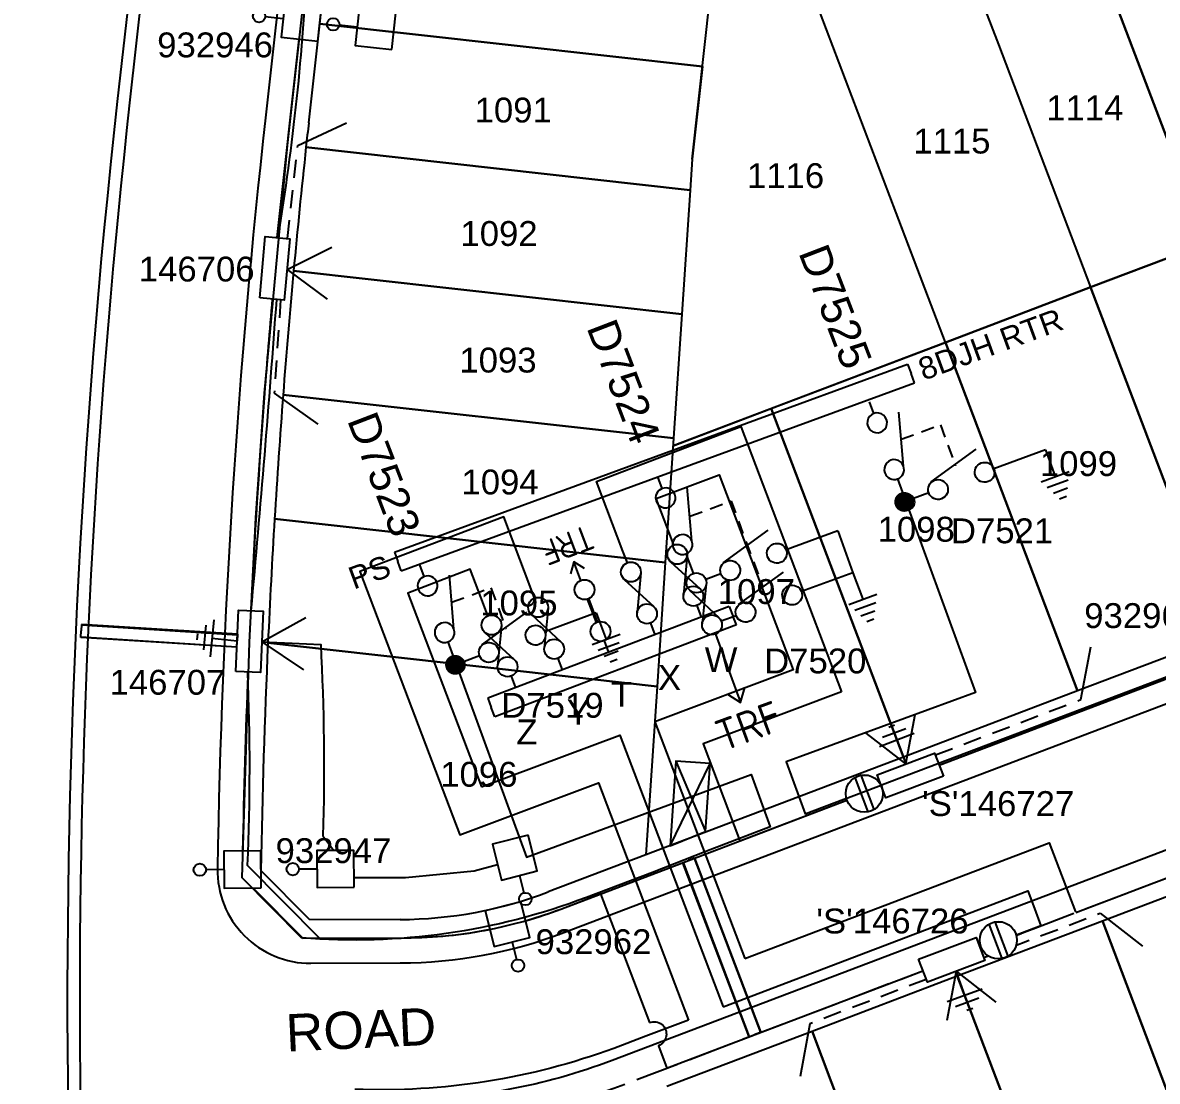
# Model space of a CAD drawing. Header units: metres. Extents: x 303507 to 304452, y 6274483 to 6275961.
# Drawn here: x 304030.7 to 304122.1, y 6274699.7 to 6274784.9 of the extents above; entities that cross this region are included whole.
import ezdxf
from ezdxf.enums import TextEntityAlignment as Align

# ---------------------------------------------------------------- set-up
doc = ezdxf.new("R2010")
doc.units = ezdxf.units.M
doc.header["$LTSCALE"] = 0.7
for name, pattern in [('A', [0]), ('CENTERX2', [101.6, 63.5, -12.7, 12.7, -12.7]), ('Dash', [5, 3, -2]), ('IE Trench LV', [6.5, 5, -1.5])]:
    doc.linetypes.add(name, pattern=pattern)
doc.layers.get('0').update_dxf_attribs({"color": 6})
for name, color, linetype in [('_User Miscellaneous11', 7, 'Continuous'), ('_User Miscellaneous4', 7, 'Continuous'), ('_User Miscellaneous7', 150, 'Continuous'), ('_User Miscellaneous8', 7, 'Continuous'), ('_User Miscellaneous9', 8, 'Continuous'), ('Cadastre Developer_SP_NEW', 4, 'Continuous'), ('Cadastre Roads_SP_NEW', 8, 'Continuous'), ('Duct_SP_NEW', 2, 'Continuous'), ('Equip_HV_NEW', 2, 'Continuous'), ('Equip_LV_MOD', 5, 'Continuous'), ('Equip_LV_NEW', 5, 'Continuous'), ('Mains_HV_NEW_U72', 2, 'Continuous'), ('Mains_LV_NEW_R6', 2, 'Continuous'), ('Mains_LV_NEW_T84', 2, 'Continuous'), ('Services_SP_NEW_UG', 2, 'Continuous'), ('Sub_LV_EXT', 5, 'Continuous'), ('Sub_SP_NEW', 2, 'Continuous'), ('SupportsUG_SP_LV_NEW', 2, 'Continuous'), ('SupportsUG_SP_LV_SL_NEW', 2, 'Continuous'), ('Trench_SP_NEW', 2, 'Continuous')]:
    doc.layers.add(name, color=color, linetype=linetype)
doc.layers.add('_User Miscellaneous5', color=7, linetype='Continuous', lineweight=35)
doc.styles.add('ARIAL', font='arial.ttf', dxfattribs={"height": 2})
doc.styles.add('ARIAL 3.0', font='arial.ttf', dxfattribs={"height": 3})
doc.styles.add('iecARIAL', font='arial.ttf', dxfattribs={"height": 2})
doc.styles.add('IESYMBOL1', font='isocp.shx')
doc.styles.add('POLE_LABEL', font='arial.ttf')
doc.styles.add('SL_LABEL', font='arial.ttf')
doc.styles.get("Standard").update_dxf_attribs({"font": 'arial.ttf'})
doc.styles.add('style1', font='iso3098b.shx')
doc.styles.add('SWG_LABEL', font='arial.ttf')
doc.styles.add('SWITCH_LABEL', font='arial.ttf', dxfattribs={"height": 2.5})
doc.linetypes.add('Cable New UG', pattern='A,8,-1,["x",style1,S=3.5,R=0,X=0.35,Y=-1],-3.5', length=12.5)
doc.linetypes.add('Cable Z', pattern='A,8,-1,["Z",Standard,S=2.5,R=0,X=0.35,Y=-1.25],-3.5', length=12.5)
doc.linetypes.add('IE Trench HV', pattern='A,8,-2,["/",style1,S=2.5,R=0,X=0.1,Y=-1],-4.5', length=14.5)

# ---------------------------------------------------------------- blocks, each defined once
blk = doc.blocks.new('*U106')
at = {"layer": '_User Miscellaneous7', "lineweight": -3}
blk.add_lwpolyline([(0, -3.03), (0, -1.58)], dxfattribs=at)
blk.add_lwpolyline([(-1.485, -6), (1.485, -6), (1.485, -3.03), (-1.485, -3.03)], close=True, dxfattribs=at)
blk.add_circle((0, -1.08), 0.5, dxfattribs=at)
at = {"layer": '_User Miscellaneous8', "color": 2, "lineweight": -3}
blk.add_lwpolyline([(-1.485, 0), (1.485, 0), (1.485, 2.97), (-1.485, 2.97)], close=True, dxfattribs=at)
at = {"style": 'POLE_LABEL', "flags": 9}
blk.add_attdef('STRUCTURE_PLANT_NUMBER', text='', height=0.2, dxfattribs=at).set_placement((1.641, 1.727), align=Align.MIDDLE_LEFT)
for tag, flags, p in [('STREET_CODE', 9, (1.641, 1.485)), ('OWNED_BY', 9, (1.641, 1.085)), ('OPERATED_BY', 9, (1.641, 0.885)), ('COLUMN_TYPE', 9, (1.641, 1.285)), ('STATE', 9, (1.641, 0.485)), ('USAGE', 9, (1.641, 0.285)), ('MAINTAINED_BY', 9, (1.641, 0.685)), ('LEGEND', 9, (1.641, 0.085)), ('SUBURB', 9, (1.641, -0.315)), ('STREETNAME', 9, (1.641, -0.515)), ('PARENT', 9, (1.641, -0.115)), ('LOCATION', 9, (1.641, -0.715)), ('NOTES', 9, (1.641, -0.915)), ('Z', 1, (1.641, -1.315)), ('LABEL_ALIGNMENT', 9, (1.641, -1.115))]:
    blk.add_attdef(tag, text='', height=0.2, dxfattribs=dict(flags=flags)).set_placement(p, align=Align.MIDDLE_LEFT)
at = {"layer": '_User Miscellaneous5', "style": 'ARIAL', "flags": 8}
blk.add_attdef('ASSET_NUM', text='', height=2, dxfattribs=at).set_placement((2, 3.485), align=Align.MIDDLE_LEFT)
blk = doc.blocks.new('*U66')
at = {"layer": '_User Miscellaneous8', "color": 2}
blk.add_line((0, 0), (0, 1.45), dxfattribs=at)
blk.add_circle((0, 1.95), 0.5, dxfattribs=at)
for tag, p, flags in [('Z', (0, 0), 1), ('OPERATED_BY', (0, -9.607), 9)]:
    blk.add_attdef(tag, p, '', height=0.2, dxfattribs=dict(flags=flags))
at = {"style": 'SL_LABEL', "flags": 9}
blk.add_attdef('STREET_CODE', text='', height=0.2, dxfattribs=at).set_placement((0, -0.2), align=Align.MIDDLE_LEFT)
at = {"flags": 9}
for tag, p in [('CONSTRUCTED_VOLTAGE', (0, -0.4)), ('CONTROL_TYPE', (0, -0.6)), ('LANTERN_PURPOSE', (0, -0.8)), ('LANTERN_TYPE', (0, -1)), ('OPERATING_VOLTAGE', (0, -1.4)), ('ORIENTATION', (0, -1.6)), ('OWNED_BY', (0, -1.8)), ('NO_PHASES', (0, -1.2)), ('STATE', (0, -2)), ('CEXIST', (0, -2.4)), ('CNEW', (0, -2.6)), ('CNUMBER', (0, -2.8)), ('USAGE', (0, -2.2)), ('CREMOVE', (0, -3)), ('CREPLACE', (0, -3.2)), ('LKINGHEIGHT', (0, -3.4)), ('LBRACKET', (0, -3.6)), ('LBRACKETVOCAB', (0, -3.8)), ('LCATEGORY', (0, -4)), ('LCHARGE1', (0, -4.2)), ('LCHARGE1PERCENT', (0, -4.4)), ('LCHARGE2', (0, -4.6)), ('LCHARGE2PERCENT', (0, -4.8)), ('LCHARGE3', (0, -5)), ('LCHARGE3PERCENT', (0, -5.2)), ('LEXIST', (0, -5.4)), ('LLAMP', (0, -5.6)), ('LLAMPVOCAB', (0, -5.8)), ('LMAST', (0, -6)), ('LMASTVOCAB', (0, -6.2)), ('LNEW', (0, -6.4)), ('LANTNUMBER', (0, -6.6)), ('LOUTREACH', (0, -7)), ('LOUTREACHVOCAB', (0, -7.2)), ('LRATECODE', (0, -7.4)), ('LREMOVE', (0, -7.6)), ('LREPLACE', (0, -7.8)), ('LTYPE', (0, -8)), ('LTYPEVOCAB', (0, -8.2)), ('SUBURB', (0, -8.6)), ('STREETNAME', (0, -8.8)), ('LEGEND', (0, -8.4)), ('LOCATION', (0, -9)), ('NOTES', (0, -9.2)), ('MAINTAINED_BY', (0, -9.863))]:
    blk.add_attdef(tag, text='', height=0.2, dxfattribs=at).set_placement(p, align=Align.MIDDLE_LEFT)
blk = doc.blocks.new('*U200')
at = {"layer": '_User Miscellaneous7', "lineweight": -3}
blk.add_lwpolyline([(0, -4.515), (0, -3.065)], dxfattribs=at)
blk.add_lwpolyline([(-1.485, -7.485), (1.485, -7.485), (1.485, -4.515), (-1.485, -4.515)], close=True, dxfattribs=at)
blk.add_circle((0, -2.565), 0.5, dxfattribs=at)
at = {"layer": '_User Miscellaneous8', "color": 2, "lineweight": -3}
blk.add_lwpolyline([(-1.485, 0), (1.485, 0), (1.485, 2.97), (-1.485, 2.97)], close=True, dxfattribs=at)
at = {"style": 'POLE_LABEL', "flags": 9}
blk.add_attdef('STRUCTURE_PLANT_NUMBER', text='', height=0.2, dxfattribs=at).set_placement((1.641, 1.727), align=Align.MIDDLE_LEFT)
for tag, flags, p in [('STREET_CODE', 9, (1.641, 1.485)), ('OWNED_BY', 9, (1.641, 1.085)), ('OPERATED_BY', 9, (1.641, 0.885)), ('COLUMN_TYPE', 9, (1.641, 1.285)), ('STATE', 9, (1.641, 0.485)), ('USAGE', 9, (1.641, 0.285)), ('MAINTAINED_BY', 9, (1.641, 0.685)), ('LEGEND', 9, (1.641, 0.085)), ('SUBURB', 9, (1.641, -0.315)), ('STREETNAME', 9, (1.641, -0.515)), ('PARENT', 9, (1.641, -0.115)), ('LOCATION', 9, (1.641, -0.715)), ('NOTES', 9, (1.641, -0.915)), ('Z', 1, (1.641, -1.315)), ('LABEL_ALIGNMENT', 9, (1.641, -1.115))]:
    blk.add_attdef(tag, text='', height=0.2, dxfattribs=dict(flags=flags)).set_placement(p, align=Align.MIDDLE_LEFT)
at = {"layer": '_User Miscellaneous5', "style": 'ARIAL', "flags": 8}
blk.add_attdef('ASSET_NUM', text='', height=2, dxfattribs=at).set_placement((2, 3.485), align=Align.MIDDLE_LEFT)
blk = doc.blocks.new('*U102')
at = {"layer": '_User Miscellaneous7', "lineweight": -3}
blk.add_lwpolyline([(-1.886, -2.08), (-1.886, -0.63)], dxfattribs=at)
blk.add_lwpolyline([(-3.371, -5.05), (-0.401, -5.05), (-0.401, -2.08), (-3.371, -2.08)], close=True, dxfattribs=at)
blk.add_circle((-1.886, -0.13), 0.5, dxfattribs=at)
at = {"layer": '_User Miscellaneous8', "color": 2, "lineweight": -3}
blk.add_lwpolyline([(-1.485, 0), (1.485, 0), (1.485, 2.97), (-1.485, 2.97)], close=True, dxfattribs=at)
at = {"style": 'POLE_LABEL', "flags": 9}
blk.add_attdef('STRUCTURE_PLANT_NUMBER', text='', height=0.2, dxfattribs=at).set_placement((1.641, 1.727), align=Align.MIDDLE_LEFT)
for tag, flags, p in [('STREET_CODE', 9, (1.641, 1.485)), ('OWNED_BY', 9, (1.641, 1.085)), ('OPERATED_BY', 9, (1.641, 0.885)), ('COLUMN_TYPE', 9, (1.641, 1.285)), ('STATE', 9, (1.641, 0.485)), ('USAGE', 9, (1.641, 0.285)), ('MAINTAINED_BY', 9, (1.641, 0.685)), ('LEGEND', 9, (1.641, 0.085)), ('SUBURB', 9, (1.641, -0.315)), ('STREETNAME', 9, (1.641, -0.515)), ('PARENT', 9, (1.641, -0.115)), ('LOCATION', 9, (1.641, -0.715)), ('NOTES', 9, (1.641, -0.915)), ('Z', 1, (1.641, -1.315)), ('LABEL_ALIGNMENT', 9, (1.641, -1.115))]:
    blk.add_attdef(tag, text='', height=0.2, dxfattribs=dict(flags=flags)).set_placement(p, align=Align.MIDDLE_LEFT)
at = {"layer": '_User Miscellaneous5', "style": 'ARIAL', "flags": 8}
blk.add_attdef('ASSET_NUM', text='', height=2, dxfattribs=at).set_placement((2, 3.485), align=Align.MIDDLE_LEFT)
blk = doc.blocks.new('*U238')
for p, q in [((-1.327, 1.398), (5.5, -1.375)), ((5.5, 1.375), (0, -1.375))]:
    blk.add_line(p, q)
blk.add_lwpolyline([(0, -1.375), (5.5, -1.375), (5.5, 1.375), (-1.327, 1.398)], close=True)
for tag, height, flags, p in [('ASSET_NUM', 3, 8, (5.84, 2.545)), ('STREET_CODE', 0.2, 9, (5.34, 0.545)), ('OPERATING_VOLTAGE', 0.2, 9, (5.34, 0.145)), ('ORIENTATION', 0.2, 9, (5.34, -0.055)), ('NO_PHASES', 0.2, 9, (5.34, 0.345)), ('OWNED_BY', 0.2, 9, (5.34, -0.255)), ('OPERATED_BY', 0.2, 9, (5.34, -0.455)), ('CONSTRUCTED_VOLTAGE', 0.2, 9, (5.34, -0.855)), ('MAINTAINED_BY', 0.2, 9, (5.34, -0.655)), ('SECONDARY_VOLTAGE', 0.2, 9, (5.34, -1.055)), ('STATE', 0.2, 9, (5.34, -1.255)), ('SUBSTATION_TYPE', 0.2, 9, (5.34, -1.655)), ('USAGE', 0.2, 9, (5.34, -1.855)), ('PARENT', 0.2, 9, (5.34, -1.455)), ('SUBURB', 0.2, 9, (5.34, -2.255)), ('STREETNAME', 0.2, 9, (5.34, -2.455)), ('LEGEND', 0.2, 9, (5.34, -2.055)), ('LOCATION', 0.2, 9, (5.34, -2.655)), ('Z', 0.2, 1, (5.34, -3.055)), ('NOTES', 0.2, 9, (5.34, -2.855))]:
    blk.add_attdef(tag, text='', height=height, dxfattribs=dict(flags=flags)).set_placement(p, align=Align.MIDDLE_LEFT)
blk = doc.blocks.new('*U86')
at = {"lineweight": -3}
blk.add_lwpolyline([(-2.475, 2.49), (2.475, 2.49), (2.475, 0.51), (-2.475, 0.51)], close=True, dxfattribs=at)
for tag, flags, p in [('STREET_CODE', 9, (1.5, 3.5)), ('OWNED_BY', 9, (1.5, 3.3)), ('OPERATED_BY', 9, (1.5, 3.1)), ('STATE', 9, (1.5, 2.7)), ('MAINTAINED_BY', 9, (1.5, 2.9)), ('SUPPORT_TYPE', 9, (1.5, 2.5)), ('USAGE', 9, (1.5, 2.3)), ('LEGEND', 9, (1.5, 2.1)), ('PARENT', 9, (1.5, 1.9)), ('Z', 1, (1.5, 0.9)), ('SUBURB', 9, (1.5, 1.7)), ('STREETNAME', 9, (1.5, 1.5)), ('LOCATION', 9, (1.5, 1.3)), ('NOTES', 9, (1.5, 1.1))]:
    blk.add_attdef(tag, text='', height=0.2, dxfattribs=dict(flags=flags)).set_placement(p, align=Align.MIDDLE_LEFT)
at = {"layer": '_User Miscellaneous4', "style": 'ARIAL', "flags": 8}
blk.add_attdef('ASSET_NUM', text='', height=2, dxfattribs=at).set_placement((2, 5.5), align=Align.MIDDLE_LEFT)
blk = doc.blocks.new('A$C1B2C29DD')
at = {"layer": 'Services_SP_NEW_UG', "color": 2, "flags": 128}
for points in [[(0, 0), (-2.1, 3.444)], [(0, 0), (2.1, 3.444)]]:
    blk.add_lwpolyline(points, dxfattribs=at)
blk = doc.blocks.new('*U67')
at = {"layer": 'Services_SP_NEW_UG', "color": 2, "flags": 128}
blk.add_lwpolyline([(15, -0.75), (17.247, 2.934)], dxfattribs=at)
at = {"layer": 'Services_SP_NEW_UG', "color": 2, "linetype": 'Dash', "ltscale": 0.7, "flags": 128}
blk.add_lwpolyline([(2.473, -0.75), (15, -0.75)], dxfattribs=at)
blk = doc.blocks.new('*U69')
at = {"layer": 'Services_SP_NEW_UG', "color": 2, "flags": 128}
blk.add_lwpolyline([(12.5, -0.75), (14.747, 2.934)], dxfattribs=at)
at = {"layer": 'Services_SP_NEW_UG', "color": 2, "linetype": 'Dash', "ltscale": 0.7, "flags": 128}
blk.add_lwpolyline([(2.473, -0.75), (12.5, -0.75)], dxfattribs=at)
blk = doc.blocks.new('*U70')
at = {"layer": 'Services_SP_NEW_UG', "color": 2, "flags": 128}
blk.add_lwpolyline([(-12.5, -0.75), (-14.747, 2.934)], dxfattribs=at)
at = {"layer": 'Services_SP_NEW_UG', "color": 2, "linetype": 'Dash', "ltscale": 0.7, "flags": 128}
blk.add_lwpolyline([(-2.473, -0.75), (-12.5, -0.75)], dxfattribs=at)
blk = doc.blocks.new('TX_LINK_NEW')
h = blk.add_hatch(color=256)
edge = h.paths.add_edge_path()
edge.add_line((2.598, 0.05), (4.601, 0.05))
edge.add_arc((5.4, 0.011), 0.8, 177.23529, 184.40267)
edge.add_line((4.602, -0.05), (2.598, -0.05))
edge.add_arc((1.8, 0), 0.8, 356.41668, 363.58332)
blk.add_line((7.2, 0.013), (7.798, 0.013))
for points in [[(1, 0), (0, 0)], [(2.598, 0.05), (4.601, 0.05)], [(6.2, 0.013), (7.2, 0.013)], [(6.998, -0.587), (7.798, 0.013), (6.998, 0.613)], [(2.598, -0.05), (4.602, -0.05)]]:
    blk.add_lwpolyline(points)
for centre in [(1.8, 0), (5.4, 0.011)]:
    blk.add_circle(centre, 0.8)
for centre, start, end in [((1.8, 0), 356.41668, 3.58332), ((5.4, 0.011), 177.23529, 184.40267)]:
    blk.add_arc(centre, 0.8, start, end)
at = {"style": 'IESYMBOL1'}
blk.add_text('TRF', height=2, rotation=90, dxfattribs=at).set_placement((9.238, 0.013), align=Align.MIDDLE_CENTER)
at = {"flags": 1}
blk.add_attdef('Z', (0, 0), '', height=0.2, dxfattribs=at)
at = {"layer": 'Sub_LV_EXT', "flags": 1}
for tag, p in [('ORIENTATION', (2.14, -1.527)), ('USAGE', (2.14, -1.142)), ('NOTES', (2.14, -3.066))]:
    blk.add_attdef(tag, p, '', height=0.2, dxfattribs=at)
blk = doc.blocks.new('LV_UG_DFUSE_CLOSED_NEW')
for points in [[(1, 0), (0, 0)], [(5.04, 0.726), (2.156, -0.717)], [(5.049, -0.707), (2.156, 0.717)], [(6.2, 0.013), (7.2, 0.013)]]:
    blk.add_lwpolyline(points)
for centre in [(1.8, 0), (5.4, 0.011)]:
    blk.add_circle(centre, 0.8)
for tag, flags, p in [('ACTUAL_STATUS', 9, (1.5, 0)), ('OPERATED_BY', 9, (1.5, -0.6)), ('OWNED_BY', 9, (1.5, -1)), ('CONSTRUCTED_VOLTAGE', 9, (1.5, -0.2)), ('NO_PHASES', 9, (1.5, -0.4)), ('MAINTAINED_BY', 9, (1.5, -0.8)), ('OPERATING_VOLTAGE', 9, (1.5, -1.2)), ('ORIENTATION', 9, (1.5, -1.4)), ('STATE', 9, (1.5, -1.6)), ('SWITCH_TYPE', 9, (1.5, -1.8)), ('Z', 1, (1.5, -2.4)), ('USAGE', 9, (1.5, -2)), ('NOTES', 9, (1.5, -2.2))]:
    blk.add_attdef(tag, text='', height=0.2, dxfattribs=dict(flags=flags)).set_placement(p, align=Align.MIDDLE_LEFT)
blk = doc.blocks.new('*U79')
at = {"layer": 'Services_SP_NEW_UG', "color": 2, "flags": 128}
blk.add_lwpolyline([(-10, -0.75), (-12.247, 2.934)], dxfattribs=at)
at = {"layer": 'Services_SP_NEW_UG', "color": 2, "linetype": 'Dash', "ltscale": 0.7, "flags": 128}
blk.add_lwpolyline([(-2.473, -0.75), (-10, -0.75)], dxfattribs=at)
blk = doc.blocks.new('*U89')
at = {"layer": 'Services_SP_NEW_UG', "color": 2, "flags": 128}
blk.add_lwpolyline([(10.004, -0.75), (12.251, 2.934)], dxfattribs=at)
at = {"layer": 'Services_SP_NEW_UG', "color": 2, "linetype": 'Dash', "ltscale": 0.7, "flags": 128}
blk.add_lwpolyline([(2.473, -0.75), (10.004, -0.75)], dxfattribs=at)
blk = doc.blocks.new('Earth')
for p, q in [((0, -2.044), (0, 0)), ((-1.5, -2.044), (1.5, -2.044)), ((-1, -2.644), (1, -2.644)), ((-0.25, -3.244), (0.25, -3.244))]:
    blk.add_line(p, q)
blk = doc.blocks.new('*U144')
blk.add_wipeout([(-1.056, -0.443), (-1.18, -0.584), (-1.286, -0.739), (-1.371, -0.906), (-1.435, -1.083), (-1.476, -1.266), (-1.493, -1.453), (-1.487, -1.64), (-1.458, -1.826), (-1.406, -2.006), (-1.331, -2.178), (-1.236, -2.339), (-1.121, -2.488), (-0.988, -2.62), (-0.84, -2.735), (-0.679, -2.831), (-0.506, -2.906), (-0.326, -2.958), (-0.141, -2.987), (0.047, -2.993), (0.233, -2.976), (0.416, -2.935), (0.593, -2.871), (0.76, -2.786), (0.915, -2.681), (1.056, -2.557), (1.18, -2.416), (1.286, -2.261), (1.371, -2.094), (1.435, -1.917), (1.476, -1.734), (1.493, -1.547), (1.487, -1.36), (1.458, -1.174), (1.406, -0.994), (1.331, -0.822), (1.236, -0.661), (1.121, -0.512), (0.988, -0.38), (0.84, -0.265), (0.679, -0.169), (0.506, -0.094), (0.326, -0.042), (0.141, -0.013), (-0.047, -0.007), (-0.233, -0.024), (-0.416, -0.065), (-0.593, -0.129), (-0.76, -0.214), (-0.915, -0.319)])
for p, q in [((-1.479, -1.25), (1.479, -1.25)), ((-1.479, -1.75), (1.479, -1.75))]:
    blk.add_line(p, q)
blk.add_circle((0, -1.5), 1.5)
for tag, flags, p in [('ACTUAL_STATUS', 9, (1.5, 0)), ('OPERATING_VOLTAGE', 9, (1.5, -0.6)), ('ORIENTATION', 9, (1.5, -0.8)), ('STATE', 9, (1.5, -1)), ('CONSTRUCTED_VOLTAGE', 9, (1.5, -0.2)), ('NO_PHASES', 9, (1.5, -0.4)), ('SWITCH_TYPE', 9, (1.5, -1.2)), ('OWNED_BY', 9, (1.5, -1.8)), ('USAGE', 9, (1.5, -1.4)), ('NOTES', 9, (1.5, -1.6)), ('TYPE', 9, (1.5, -2.6)), ('Z', 1, (1.5, -2.8)), ('OPERATED_BY', 9, (1.5, -2)), ('MAINTAINED_BY', 9, (1.5, -2.2)), ('NUMBER_OF_PHASES', 9, (1.5, -2.4))]:
    blk.add_attdef(tag, text='', height=0.2, dxfattribs=dict(flags=flags)).set_placement(p, align=Align.MIDDLE_LEFT)
blk = doc.blocks.new('*U175')
for p, q in [((-1.6, 0), (-1.6, 44)), ((-1.6, 44), (-0.8, 44)), ((0, 44), (-0.8, 44)), ((0, 0), (0, 44)), ((-1.6, 0), (-0.8, 0)), ((0, 0), (-0.8, 0))]:
    blk.add_line(p, q)
at = {"style": 'ARIAL'}
blk.add_attdef('SWG_TYPE', text='', height=1.8, rotation=90, dxfattribs=at).set_placement((-0.8, 44.745), align=Align.MIDDLE_LEFT)
blk.add_attdef('SUB_TYPE', text='', height=1.8, rotation=90, dxfattribs=at).set_placement((-0.8, -0.757), align=Align.MIDDLE_RIGHT)
blk = doc.blocks.new('SWG_SIE_TRF_NOES_NEW')
for p, q in [((7.008, 0.801), (2.793, 1.949)), ((14.679, 0), (20.536, -0.004))]:
    blk.add_line(p, q)
for points in [[(2.2, 0.011), (1.2, 0.011)], [(19.536, -0.753), (20.536, -0.004), (19.536, 0.747)], [(7.8, 0), (9.453, 0)]]:
    blk.add_lwpolyline(points)
for points in [[(2.998, -0.79, 1), (3.002, 0.81, 1)], [(6.998, -0.798, 1), (7.002, 0.801, 1)]]:
    blk.add_lwpolyline(points, format="xyb", close=True)
at = {"flags": 1}
blk.add_attdef('Z', (0, 0), '', height=0.2, dxfattribs=at)
at = {"style": 'SWITCH_LABEL', "flags": 9}
blk.add_attdef('STREET_CODE', text='', height=0.2, dxfattribs=at).set_placement((0, -0.2), align=Align.MIDDLE_LEFT)
at = {"flags": 9}
for tag, p in [('ORIENTATION', (0, -0.4)), ('SUBURB', (0, -1)), ('USAGE', (0, -0.8)), ('PARENT', (0, -0.6)), ('STREETNAME', (0, -1.2)), ('LOCATION', (0, -1.4)), ('NOTES', (0, -1.6))]:
    blk.add_attdef(tag, text='', height=0.2, dxfattribs=at).set_placement(p, align=Align.MIDDLE_LEFT)
blk = doc.blocks.new('SWG_FUSE_NEW')
for points in [[(4.04, 0.726), (1.156, -0.717)], [(4.049, -0.707), (1.156, 0.717)]]:
    blk.add_lwpolyline(points)
for centre in [(0.8, 0), (4.4, 0.011)]:
    blk.add_circle(centre, 0.8)
at = {"style": 'SWITCH_LABEL', "flags": 8}
blk.add_attdef('ASSET_NUM', text='', height=2.5, rotation=179.95437, dxfattribs=at).set_placement((-2.4, 0), align=Align.MIDDLE_LEFT)
for tag, p, flags in [('Z', (0, 0), 1), ('ORIENTATION', (0.04, -4.4), 9), ('USAGE', (0.04, -5.4), 9)]:
    blk.add_attdef(tag, p, '', height=0.2, dxfattribs=dict(flags=flags))
at = {"flags": 9}
for tag, p in [('PARENT', (0, -1.6)), ('SUBURB', (0, -2.2)), ('STREETNAME', (0, -2.4))]:
    blk.add_attdef(tag, text='', height=0.2, dxfattribs=at).set_placement(p, align=Align.MIDDLE_LEFT)
blk = doc.blocks.new('*U176')
at = {"linetype": 'CENTERX2'}
blk.add_blockref('SWG_SIE_TRF_NOES_NEW', (0, 0), dxfattribs=at)
at = {"linetype": 'CENTERX2', "rotation": 180}
blk.add_blockref('SWG_FUSE_NEW', (14.679, 0), dxfattribs=at)
at = {"style": 'IESYMBOL1'}
blk.add_text('TRF', height=2.5, rotation=89.98256, dxfattribs=at).set_placement((22.515, -0.055), align=Align.MIDDLE_CENTER)
blk = doc.blocks.new('SWG_SIE_ES_NEW')
for p, q in [((-6.103, 0.747), (-1.804, 1.966)), ((2.223, -2.29), (4.623, -2.285)), ((2.524, -2.89), (4.324, -2.886)), ((2.826, -3.489), (4.026, -3.486)), ((3.127, -4.088), (3.727, -4.087))]:
    blk.add_line(p, q)
at = {"const_width": 0.8, "flags": 128}
blk.add_lwpolyline([(-9.091, -0.021, 1), (-8.291, -0.021, 1)], format="xyb", close=True, dxfattribs=at)
for points in [[(-5.789, -0.821, -1), (-5.793, 0.779, -1)], [(-1.789, -0.813, -1), (-1.793, 0.787, -1)]]:
    blk.add_lwpolyline(points, format="xyb", close=True)
for points in [[(-6.591, -0.023), (-7.891, -0.023)], [(3.423, -0.012), (-0.991, -0.012)], [(3.423, -0.012), (3.423, -2.288)]]:
    blk.add_lwpolyline(points)
at = {"flags": 1}
blk.add_attdef('Z', (0, 0), '', height=0.2, dxfattribs=at)
at = {"style": 'SWITCH_LABEL', "flags": 9}
blk.add_attdef('STREET_CODE', text='', height=0.2, dxfattribs=at).set_placement((0, -0.2), align=Align.MIDDLE_LEFT)
at = {"flags": 9}
for tag, p in [('ORIENTATION', (0, -0.4)), ('SUBURB', (0, -1)), ('USAGE', (0, -0.8)), ('PARENT', (0, -0.6)), ('STREETNAME', (0, -1.2)), ('LOCATION', (0, -1.4)), ('NOTES', (0, -1.6))]:
    blk.add_attdef(tag, text='', height=0.2, dxfattribs=at).set_placement(p, align=Align.MIDDLE_LEFT)
at = {"style": 'ARIAL', "flags": 8}
blk.add_attdef('ASSET_NUM', text='', height=2, dxfattribs=at).set_placement((-1.812, -3.151), align=Align.MIDDLE_CENTER)
blk = doc.blocks.new('SWG_SIE_SU_NEW')
blk.add_line((5.808, 0.79), (1.594, 1.938))
at = {"linetype": 'A', "lineweight": 0}
for p, q in [((7.981, 0.347), (7.98, -0.368)), ((8.18, -0.584), (8.181, 0.562)), ((8.381, 0.659), (8.379, -0.682)), ((8.579, -0.712), (8.581, 0.688)), ((8.781, 0.659), (8.779, -0.683)), ((8.98, -0.588), (8.981, 0.564)), ((9.181, 0.351), (9.18, -0.376))]:
    blk.add_line(p, q, dxfattribs=at)
at = {"linetype": 'Dash', "ltscale": 0.5}
blk.add_lwpolyline([(3.701, 1.364), (3.701, 4.733), (7.222, 4.733)], dxfattribs=at)
for points in [[(1, 0), (0, 0)], [(6.6, -0.012), (10.1, -0.012)]]:
    blk.add_lwpolyline(points)
for points in [[(1.798, -0.802, 1), (1.802, 0.798, 1)], [(5.798, -0.81, 1), (5.802, 0.79, 1)]]:
    blk.add_lwpolyline(points, format="xyb", close=True)
at = {"linetype": 'A', "lineweight": 0}
blk.add_circle((8.582, -0.012), 0.7, dxfattribs=at)
at = {"style": 'SWG_LABEL', "flags": 8}
blk.add_attdef('ASSET_NUM', text='', height=2, rotation=179.95437, dxfattribs=at).set_placement((-2.4, 0.012), align=Align.MIDDLE_LEFT)
at = {"flags": 1}
blk.add_attdef('Z', (0, 0), '', height=0.2, dxfattribs=at)
at = {"style": 'SWITCH_LABEL', "flags": 9}
blk.add_attdef('STREET_CODE', text='', height=0.2, dxfattribs=at).set_placement((0, 0), align=Align.MIDDLE_LEFT)
at = {"flags": 9}
for tag, p in [('ORIENTATION', (0, -0.2)), ('SUBURB', (0, -0.8)), ('STREETNAME', (0, -1)), ('USAGE', (0, -0.6)), ('PARENT', (0, -0.4)), ('OPERATED_BY', (-0.009, -1.841)), ('OWNED_BY', (-0.003, -1.619)), ('LOCATION', (0, -1.2)), ('NOTES', (0, -1.4)), ('MAINTAINED_BY', (-0.011, -2.048))]:
    blk.add_attdef(tag, text='', height=0.2, dxfattribs=at).set_placement(p, align=Align.MIDDLE_LEFT)
blk = doc.blocks.new('*U174')
for p, q in [((-6.103, 4.327), (-1.804, 5.547)), ((-6.103, 0.747), (-1.804, 1.966)), ((2.223, -2.29), (4.623, -2.285)), ((2.524, -2.89), (4.324, -2.886)), ((2.826, -3.489), (4.026, -3.486)), ((3.127, -4.088), (3.727, -4.087))]:
    blk.add_line(p, q)
at = {"linetype": 'Dash', "ltscale": 0.5, "flags": 128}
blk.add_lwpolyline([(-7.345, 8.776), (-3.811, 8.776), (-3.791, 1.399)], dxfattribs=at)
for points in [[(-5.789, 2.759, -1), (-5.793, 4.359, -1)], [(-1.789, 2.767, -1), (-1.793, 4.367, -1)], [(-5.789, -0.821, -1), (-5.793, 0.779, -1)], [(-1.789, -0.813, -1), (-1.793, 0.787, -1)]]:
    blk.add_lwpolyline(points, format="xyb", close=True)
for points in [[(-6.591, 3.558), (-7.891, 3.558)], [(3.423, 3.569), (-0.991, 3.569)], [(3.423, 3.569), (3.423, -0.012)], [(-6.591, -0.023), (-7.891, -0.023)], [(3.423, -0.012), (-0.991, -0.012)], [(3.423, -0.012), (3.423, -2.288)]]:
    blk.add_lwpolyline(points)
at = {"flags": 1}
blk.add_attdef('Z', (0, 0), '', height=0.2, dxfattribs=at)
at = {"style": 'SWITCH_LABEL', "flags": 9}
blk.add_attdef('STREET_CODE', text='', height=0.2, dxfattribs=at).set_placement((0, -0.2), align=Align.MIDDLE_LEFT)
at = {"flags": 9}
for tag, p in [('ORIENTATION', (0, -0.4)), ('SUBURB', (0, -1)), ('USAGE', (0, -0.8)), ('PARENT', (0, -0.6)), ('STREETNAME', (0, -1.2)), ('LOCATION', (0, -1.4)), ('NOTES', (0, -1.6))]:
    blk.add_attdef(tag, text='', height=0.2, dxfattribs=at).set_placement(p, align=Align.MIDDLE_LEFT)
at = {"style": 'ARIAL', "flags": 8}
blk.add_attdef('ASSET_NUM', text='', height=2, dxfattribs=at).set_placement((-1.812, -3.151), align=Align.MIDDLE_CENTER)

msp = doc.modelspace()

# ---------------------------------------------------------------- linework, layer by layer
at = {"layer": '_User Miscellaneous11'}
for p, q in [((304035.42, 6274735.463), (304035.45, 6274735.942)), ((304035.48, 6274736.421), (304035.45, 6274735.942)), ((304035.48, 6274736.421), (304048.046, 6274735.633)), ((304035.42, 6274735.463), (304047.986, 6274734.675)), ((304047.986, 6274734.675), (304048.016, 6274735.154)), ((304048.046, 6274735.633), (304048.016, 6274735.154)), ((304083.902, 6274717.305), (304084.35, 6274717.476)), ((304083.902, 6274717.305), (304089.232, 6274703.284)), ((304084.799, 6274717.646), (304084.35, 6274717.476)), ((304084.799, 6274717.646), (304090.13, 6274703.626)), ((304089.232, 6274703.284), (304089.681, 6274703.455)), ((304090.13, 6274703.626), (304089.681, 6274703.455))]:
    msp.add_line(p, q, dxfattribs=at)
at = {"layer": '_User Miscellaneous11', "color": 4, "flags": 128}
msp.add_lwpolyline([(304103.522, 6274763.092), (304101.051, 6274769.601)], dxfattribs=at)
at = {"layer": '_User Miscellaneous9', "flags": 128}
msp.add_lwpolyline([(303880.923, 6274901.552), (303890.252, 6274904.912, 0.189053), (303929.522, 6274939.307, -0.41938), (303939.748, 6274942.457), (303998.425, 6274910.752, 0.052412), (304019.014, 6274902.274), (304044.605, 6274894.75, -0.052412), (304054.271, 6274890.77), (304057.016, 6274889.286, -0.424382), (304059.922, 6274878.896), (304058.992, 6274877.31, 0.105117), (304046.022, 6274838.235), (304039.355, 6274778.444, 0.054998), (304039.19, 6274635.223, 0.424194), (304056.746, 6274621.607, 0.088219), (304224.635, 6274676.996, 0.037313), (304241.772, 6274687.962), (304302.311, 6274733.738, 0.545911), (304300.209, 6274761.331), (304152.923, 6274840.913, -0.414214), (304148.879, 6274854.465), (304172.41, 6274898.014, -0.414214), (304182.573, 6274901.048), (304330.328, 6274821.213)], format="xyb", dxfattribs=at)
for points in [[(304162.732, 6274903.243, 0.414214), (304159.699, 6274913.407), (304113.95, 6274938.126, 0.414214), (304103.786, 6274935.093), (304084.023, 6274898.516, -0.008647), (304080.537, 6274892.323), (304068.483, 6274871.749, 0.105117), (304056.954, 6274837.016), (304050.287, 6274777.225, 0.023584), (304046.423, 6274716.818, 0.420262), (304053.951, 6274709.193), (304061.132, 6274709.221, 0.089985), (304074.297, 6274711.663), (304190.173, 6274755.658, 0.180045), (304208.804, 6274771.971), (304216.216, 6274785.687, 0.414214), (304213.182, 6274795.851), (304147.694, 6274831.236, -0.414214), (304139.201, 6274859.694)], [(304053.991, 6274698.193, 0.420193), (304046.523, 6274690.511, 0.019825), (304049.773, 6274639.724, 0.429168), (304061.256, 6274630.876, 0.085285), (304220.6, 6274684.477, 0.037337), (304236.679, 6274694.767), (304292.45, 6274736.937, 0.545912), (304291.172, 6274753.711), (304236.057, 6274783.491, 0.414214), (304225.893, 6274780.458), (304218.482, 6274766.742, -0.180045), (304194.077, 6274745.374), (304078.202, 6274701.379, -0.089986), (304061.175, 6274698.221)]]:
    msp.add_lwpolyline(points, format="xyb", close=True, dxfattribs=at)
at = {"layer": 'Cadastre Developer_SP_NEW'}
for p, q in [((304126.051, 6274767.146), (304115.402, 6274795.192)), ((304115.402, 6274795.192), (304126.051, 6274767.146)), ((304106.053, 6274791.642), (304109.287, 6274783.124)), ((304084.632, 6274773.916), (304086.496, 6274790.635)), ((304101.051, 6274769.601), (304094.367, 6274787.205)), ((304085.463, 6274781.37), (304054.654, 6274784.805)), ((304054.654, 6274784.805), (304085.463, 6274781.37)), ((304109.287, 6274783.124), (304116.702, 6274763.596)), ((304085.463, 6274781.37), (304084.632, 6274773.916)), ((304084.466, 6274771.419), (304053.549, 6274774.866)), ((304053.549, 6274774.866), (304084.466, 6274771.419)), ((304084.632, 6274773.916), (304084.466, 6274771.419)), ((304084.466, 6274771.419), (304083.8, 6274761.431)), ((304105.016, 6274759.16), (304101.051, 6274769.601)), ((304116.702, 6274763.596), (304126.051, 6274767.146)), ((304126.051, 6274767.146), (304116.702, 6274763.596)), ((304083.8, 6274761.431), (304052.55, 6274764.915)), ((304052.55, 6274764.915), (304083.8, 6274761.431)), ((304105.016, 6274759.16), (304116.702, 6274763.596)), ((304116.702, 6274763.596), (304105.016, 6274759.16)), ((304116.702, 6274763.596), (304127.35, 6274735.549)), ((304127.35, 6274735.549), (304116.702, 6274763.596)), ((304083.8, 6274761.431), (304083.135, 6274751.443)), ((304105.016, 6274759.16), (304083.095, 6274750.837)), ((304090.992, 6274753.835), (304105.016, 6274759.16)), ((304105.016, 6274759.16), (304115.664, 6274731.112)), ((304115.664, 6274731.112), (304105.016, 6274759.16)), ((304083.135, 6274751.443), (304051.706, 6274754.947)), ((304051.706, 6274754.947), (304083.135, 6274751.443)), ((304083.095, 6274750.837), (304090.992, 6274753.835)), ((304090.992, 6274753.835), (304101.641, 6274725.788)), ((304101.641, 6274725.788), (304090.992, 6274753.835)), ((304083.135, 6274751.443), (304082.47, 6274741.455)), ((304082.47, 6274741.455), (304051.018, 6274744.962)), ((304051.018, 6274744.962), (304082.47, 6274741.455)), ((304082.47, 6274741.455), (304081.806, 6274731.483)), ((304081.806, 6274731.483), (304050.487, 6274734.974)), ((304050.487, 6274734.974), (304081.806, 6274731.483)), ((304081.806, 6274731.483), (304080.902, 6274717.914)), ((304128.575, 6274683.869), (304117.66, 6274712.616)), ((304117.66, 6274712.616), (304128.575, 6274683.869)), ((304116.888, 6274679.432), (304105.974, 6274708.179)), ((304105.974, 6274708.179), (304116.888, 6274679.432)), ((304105.202, 6274674.995), (304094.288, 6274703.742)), ((304094.288, 6274703.742), (304105.202, 6274674.995))]:
    msp.add_line(p, q, dxfattribs=at)
at = {"layer": 'Cadastre Roads_SP_NEW', "color": 4}
for p, q in [((304045.028, 6274838.346), (304038.361, 6274778.555)), ((304054.654, 6274784.805), (304055.762, 6274794.743)), ((304053.766, 6274776.838), (304054.654, 6274784.805)), ((304127.35, 6274735.549), (304115.664, 6274731.112)), ((304115.664, 6274731.112), (304101.641, 6274725.788)), ((304101.641, 6274725.788), (304080.902, 6274717.914)), ((304080.902, 6274717.914), (304073.055, 6274714.935)), ((304117.66, 6274712.616), (304129.346, 6274717.053)), ((304053.868, 6274712.693), (304049.921, 6274716.677)), ((304061.119, 6274712.721), (304053.868, 6274712.693)), ((304105.974, 6274708.179), (304117.66, 6274712.616)), ((304094.288, 6274703.742), (304105.974, 6274708.179)), ((304082.602, 6274699.306), (304094.288, 6274703.742))]:
    msp.add_line(p, q, dxfattribs=at)
for centre, radius, start, end in [((304688.334, 6274706.085), 654, 173.637955, 187.914962), ((304688.334, 6274706.085), 638.5, 173.637955, 173.815942), ((304688.334, 6274706.085), 638.5, 173.815943, 174.713359), ((304688.334, 6274706.085), 638.5, 174.713359, 175.611038), ((304688.334, 6274706.085), 638.5, 175.611038, 176.509204), ((304688.334, 6274706.085), 638.5, 176.509204, 177.406717), ((304688.334, 6274706.085), 638.5, 177.406717, 179.049493), ((304060.987, 6274746.721), 34, 270.22269, 290.79037)]:
    msp.add_arc(centre, radius, start, end, dxfattribs=at)
at = {"layer": 'Duct_SP_NEW'}
for p, q in [((304035.417, 6274735.423), (304035.45, 6274735.942)), ((304035.482, 6274736.461), (304035.45, 6274735.942)), ((304048.049, 6274735.673), (304035.482, 6274736.461)), ((304047.984, 6274734.635), (304035.417, 6274735.423)), ((304047.984, 6274734.635), (304048.016, 6274735.154)), ((304048.049, 6274735.673), (304048.016, 6274735.154)), ((304084.836, 6274717.661), (304084.35, 6274717.476)), ((304084.836, 6274717.661), (304090.167, 6274703.64)), ((304083.864, 6274717.291), (304084.35, 6274717.476)), ((304083.864, 6274717.291), (304089.195, 6274703.27)), ((304089.195, 6274703.27), (304089.681, 6274703.455)), ((304090.167, 6274703.64), (304089.681, 6274703.455))]:
    msp.add_line(p, q, dxfattribs=at)
at = {"layer": 'Equip_LV_MOD'}
for p, q in [((304087.623, 6274737.916), (304068.18, 6274730.524)), ((304087.623, 6274737.916), (304087.907, 6274737.168)), ((304088.191, 6274736.421), (304087.907, 6274737.168)), ((304088.191, 6274736.421), (304068.749, 6274729.029)), ((304068.18, 6274730.524), (304068.465, 6274729.776)), ((304068.749, 6274729.029), (304068.465, 6274729.776))]:
    msp.add_line(p, q, dxfattribs=at)
at = {"layer": 'Mains_LV_NEW_R6', "color": 2, "linetype": 'Cable Z', "flags": 128}
msp.add_lwpolyline([(304049.994, 6274735.067), (304052.438, 6274734.959), (304054.734, 6274734.859, -0.020297), (304054.91, 6274719.466)], format="xyb", dxfattribs=at)
for points in [[(304054.91, 6274719.466), (304055.787, 6274718.272)], [(304057.41, 6274716.088), (304058.354, 6274716.093), (304061.562, 6274716.109), (304067.097, 6274716.634), (304068.971, 6274717.158)]]:
    msp.add_lwpolyline(points, dxfattribs=at)
at = {"layer": 'Mains_LV_NEW_T84', "color": 2, "linetype": 'Cable New UG', "flags": 128}
for points in [[(304055.11, 6274802.458), (304053.639, 6274790.07, -0.030295), (304051.261, 6274767.59, 0.008854)], [(304051.169, 6274762.621, -0.004529), (304049.114, 6274737.583, 0.009819)], [(304048.831, 6274732.639, -0.021178), (304048.82, 6274717.085), (304054.643, 6274711.215), (304061.598, 6274711.249, 0.089169), (304074.063, 6274713.564), (304077.268, 6274714.783), (304081.205, 6274704.428)], [(304084.336, 6274704.632), (304080.911, 6274703.33), (304078.339, 6274702.352, -0.097929), (304057.478, 6274699.051)], [(304081.205, 6274704.428, -1.00001), (304081.915, 6274702.559), (304082.598, 6274700.762)]]:
    msp.add_lwpolyline(points, format="xyb", dxfattribs=at)
for points in [[(304079.064, 6274742.365), (304076.932, 6274747.973), (304088.54, 6274752.387), (304096.652, 6274731.05)], [(304082.798, 6274743.784), (304081.732, 6274746.589), (304086.802, 6274748.516), (304092.777, 6274732.801), (304081.635, 6274728.621), (304088.879, 6274709.569)], [(304071.595, 6274739.525), (304069.463, 6274745.134), (304057.881, 6274740.73), (304065.375, 6274721.021)], [(304067.844, 6274738.099), (304066.778, 6274740.903), (304061.751, 6274738.992), (304067.685, 6274723.387)], [(304104.525, 6274725.146), (304144.317, 6274740.275)], [(304096.652, 6274731.05), (304085.51, 6274726.87), (304088.484, 6274719.048), (304099.898, 6274723.387)], [(304067.685, 6274723.387), (304078.826, 6274727.567), (304087.141, 6274705.699)], [(304115.517, 6274713.278), (304149.905, 6274726.352)], [(304065.375, 6274721.021), (304065.942, 6274719.529), (304077.084, 6274723.709), (304080.072, 6274715.849), (304084.336, 6274704.632)], [(304088.879, 6274709.569), (304113.385, 6274718.886), (304115.49, 6274713.349)], [(304087.141, 6274705.699), (304111.646, 6274715.016), (304112.18, 6274713.614)], [(304112.18, 6274713.614), (304112.713, 6274712.211), (304107.842, 6274710.36)], [(304107.842, 6274710.36), (304112.713, 6274712.211)], [(304082.771, 6274700.828), (304103.215, 6274708.601)]]:
    msp.add_lwpolyline(points, dxfattribs=at)
at = {"layer": 'Trench_SP_NEW', "linetype": 'IE Trench HV'}
msp.add_line((304051.226, 6274767.593), (304053.007, 6274783.565), dxfattribs=at)
at = {"layer": 'Trench_SP_NEW', "linetype": 'IE Trench HV', "flags": 128}
for points in [[(304050.839, 6274762.658, 0.002977), (304050.21, 6274755.062, 0.006842), (304049.109, 6274737.583)], [(304071.236, 6274712.623, 0.020969), (304074.059, 6274713.563), (304099.898, 6274723.387)], [(304049.281, 6274715.263), (304053.301, 6274711.21), (304061.598, 6274711.246, 0.047893), (304068.349, 6274711.924)]]:
    msp.add_lwpolyline(points, format="xyb", dxfattribs=at)
msp.add_lwpolyline([(304104.525, 6274725.146), (304114.851, 6274729.072), (304126.545, 6274733.518)], dxfattribs=at)
at = {"layer": 'Trench_SP_NEW', "linetype": 'IE Trench LV', "flags": 128}
msp.add_lwpolyline([(304107.842, 6274710.36), (304149.905, 6274726.352)], dxfattribs=at)
msp.add_lwpolyline([(304053.345, 6274696.21), (304061.663, 6274696.246, 0.089987), (304079.39, 6274699.542), (304103.215, 6274708.601)], format="xyb", dxfattribs=at)
at = {"layer": 'Trench_SP_NEW', "linetype": 'IE Trench HV'}
msp.add_arc((304688.334, 6274706.085), 640, 177.622138, 178.912813, dxfattribs=at)

# ---------------------------------------------------------------- block references
at = {"layer": 'Equip_HV_NEW', "linetype": 'Continuous'}
ref = msp.add_blockref('SWG_SIE_SU_NEW', (304098.909, 6274754.38), dxfattribs=dict(at, rotation=290.1331906414966))
ref.add_attrib('ASSET_NUM', 'D7525', dxfattribs={"layer": '0', "height": 2.5, "rotation": 291, "style": 'SWG_LABEL'}).set_placement((304094.33, 6274766.848), align=Align.MIDDLE_LEFT)
at = {"layer": 'Equip_HV_NEW', "linetype": 'Continuous', "rotation": 290.1331906414966}
msp.add_blockref('*U175', (304061.22, 6274740.768), dxfattribs=at).add_auto_attribs({'SUB_TYPE': 'PS', 'SWG_TYPE': '8DJH RTR'})
at = {"layer": 'Equip_HV_NEW', "linetype": 'Continuous'}
ref = msp.add_blockref('*U176', (304081.452, 6274749.463), dxfattribs=dict(at, rotation=290.1331906414966))
ref.add_attrib('ASSET_NUM', 'D7524', dxfattribs={"layer": '0', "height": 2.5, "rotation": 291, "style": 'SWG_LABEL'}).set_placement((304077.274, 6274760.82), align=Align.MIDDLE_LEFT)
ref = msp.add_blockref('SWG_SIE_SU_NEW', (304062.72, 6274741.259), dxfattribs=dict(at, rotation=290.1331906414966))
ref.add_attrib('ASSET_NUM', 'D7523', dxfattribs={"layer": '0', "height": 2.5, "rotation": 291, "style": 'SWG_LABEL'}).set_placement((304058.003, 6274753.359), align=Align.MIDDLE_LEFT)
ref = msp.add_blockref('SWG_SIE_ES_NEW', (304109.858, 6274749.337), dxfattribs=dict(at, rotation=20.13319064149672))
ref.add_attrib('ASSET_NUM', 'D7521', dxfattribs={"layer": '0', "height": 2, "style": 'ARIAL'}).set_placement((304113.697, 6274744), align=Align.MIDDLE_RIGHT)
ref = msp.add_blockref('*U174', (304094.363, 6274739.46), dxfattribs=dict(at, rotation=20.13319064149672))
ref.add_attrib('ASSET_NUM', 'D7520', dxfattribs={"layer": '0', "height": 2, "style": 'ARIAL'}).set_placement((304094.545, 6274733.527), align=Align.MIDDLE_CENTER)
ref = msp.add_blockref('SWG_SIE_ES_NEW', (304073.702, 6274736.228), dxfattribs=dict(at, rotation=20.13319064149672))
ref.add_attrib('ASSET_NUM', 'D7519', dxfattribs={"layer": '0', "height": 2, "style": 'ARIAL'}).set_placement((304077.505, 6274729.96), align=Align.MIDDLE_RIGHT)
at = {"layer": 'Equip_LV_NEW', "rotation": 110.8166666611153}
for name, p in [('TX_LINK_NEW', (304077.902, 6274734.22)), ('LV_UG_DFUSE_CLOSED_NEW', (304085.369, 6274737.059)), ('LV_UG_DFUSE_CLOSED_NEW', (304081.635, 6274735.64)), ('LV_UG_DFUSE_CLOSED_NEW', (304074.166, 6274732.8)), ('LV_UG_DFUSE_CLOSED_NEW', (304070.415, 6274731.374))]:
    msp.add_blockref(name, p, dxfattribs=at)
at = {"layer": 'Equip_LV_NEW', "lineweight": 0}
for p, rotation in [((304048.016, 6274735.154), 264.422516610218), ((304101.841, 6274725.239), 200.8166666721079), ((304105.881, 6274708.553), 19.90187937082928)]:
    msp.add_blockref('Earth', p, dxfattribs=dict(at, rotation=rotation))
at = {"layer": 'Services_SP_NEW_UG'}
for name, p, rotation in [('*U79', (304052.53, 6274764.989), 263.6639374487885), ('*U89', (304052.429, 6274765.012), 266.0330249091301), ('*U67', (304101.641, 6274725.788), 20.81666667349393), ('*U70', (304106.062, 6274708.077), 200.8166666677888), ('*U69', (304106.062, 6274708.077), 200.8166666631103)]:
    msp.add_blockref(name, p, dxfattribs=dict(at, rotation=rotation))
at = {"layer": 'Services_SP_NEW_UG', "color": 2}
for p, rotation in [((304052.022, 6274765.035), 264.7831360236383), ((304049.994, 6274735.067), 267.4766286031714), ((304101.841, 6274725.239), 20.81666667288177), ((304105.881, 6274708.553), 200.8166666800108)]:
    msp.add_blockref('A$C1B2C29DD', p, dxfattribs=dict(at, rotation=rotation))
at = {"layer": 'Sub_SP_NEW', "rotation": 86.21940025258944}
msp.add_blockref('*U238', (304084.34, 6274719.888), dxfattribs=at)
at = {"layer": 'SupportsUG_SP_LV_NEW'}
ref = msp.add_blockref('*U86', (304052.53, 6274764.989), dxfattribs=dict(at, rotation=84.78313602083347))
ref.add_attrib('ASSET_NUM_001', '146706', (304040.088, 6274764.064), dxfattribs={"layer": '_User Miscellaneous4', "height": 2, "style": 'ARIAL'})
ref = msp.add_blockref('*U86', (304050.504, 6274735.044), dxfattribs=dict(at, rotation=87.4766285593923))
ref.add_attrib('ASSET_NUM_001', '146707', (304037.734, 6274730.812), dxfattribs={"layer": '_User Miscellaneous4', "height": 2, "style": 'ARIAL'})
at = {"layer": 'SupportsUG_SP_LV_SL_NEW', "ltscale": 0.5}
ref = msp.add_blockref('*U106', (304054.662, 6274784.875), dxfattribs=dict(at, rotation=83.66393745319681))
ref.add_attrib('ASSET_NUM_001', '932946', (304041.57, 6274782.104), dxfattribs={"layer": '_User Miscellaneous5', "height": 2, "style": 'ARIAL'})
for p, rotation in [((304051.71, 6274785.203), 83.66393745319681), ((304046.951, 6274716.734), 90.3421266518108), ((304070.139, 6274710.903), 194.187186635534)]:
    msp.add_blockref('*U66', p, dxfattribs=dict(at, rotation=rotation))
ref = msp.add_blockref('*U106', (304127.365, 6274735.54), dxfattribs=dict(at, rotation=200.8166666664044))
ref.add_attrib('ASSET_NUM_001', '932963', (304116.195, 6274736.176), dxfattribs={"layer": '_User Miscellaneous5', "height": 2, "style": 'ARIAL'})
ref = msp.add_blockref('*U102', (304069.411, 6274713.782), dxfattribs=dict(at, rotation=194.187186635534))
ref.add_attrib('ASSET_NUM_001', '932962', (304072.029, 6274709.933), dxfattribs={"layer": '_User Miscellaneous5', "height": 2, "style": 'ARIAL'})
ref = msp.add_blockref('*U200', (304049.921, 6274716.752), dxfattribs=dict(at, rotation=90.3421266518108))
ref.add_attrib('ASSET_NUM_001', '932947', (304051.099, 6274717.261), dxfattribs={"layer": '_User Miscellaneous5', "height": 2, "style": 'ARIAL'})

# ---------------------------------------------------------------- texts
at = {"layer": 'Cadastre Developer_SP_NEW', "style": 'ARIAL'}
for s, p in [('1091', (304070.231, 6274776.86)), ('1114', (304116.244, 6274777.038)), ('1115', (304105.542, 6274774.363)), ('1116', (304092.152, 6274771.582)), ('1092', (304069.088, 6274766.926)), ('1093', (304069.004, 6274756.738)), ('1099', (304115.733, 6274748.408)), ('1094', (304069.172, 6274746.929)), ('1098', (304102.671, 6274743.128)), ('1097', (304089.802, 6274738.111)), ('1095', (304070.687, 6274737.192)), ('1096', (304067.464, 6274723.407))]:
    msp.add_text(s, height=2, dxfattribs=at).set_placement(p, align=Align.CENTER)
at = {"layer": 'Cadastre Roads_SP_NEW', "color": 3, "style": 'ARIAL 3.0'}
msp.add_text('ROAD', height=3, rotation=2.68698, dxfattribs=at).set_placement((304051.995, 6274702.087))
at = {"layer": 'Equip_LV_NEW', "char_height": 2, "width": 1.13185, "attachment_point": 1, "style": 'iecARIAL'}
for s, insert in [('W', (304085.648, 6274734.633)), ('X', (304081.88, 6274733.192)), ('T', (304078.103, 6274731.846)), ('Y', (304074.546, 6274730.412)), ('Z', (304070.481, 6274728.817))]:
    msp.add_mtext(s, dxfattribs=dict(at, insert=insert))

# ---------------------------------------------------------------- next in the draw order: block references
at = {"layer": 'Equip_LV_NEW', "lineweight": 0}
for p, rotation in [((304099.898, 6274723.387), 290.8166666706844), ((304110.682, 6274711.585), 290.8166666650578)]:
    msp.add_blockref('*U144', p, dxfattribs=dict(at, rotation=rotation))

# ---------------------------------------------------------------- next in the draw order: linework, layer by layer
at = {"layer": 'Mains_HV_NEW_U72', "color": 2, "linetype": 'Cable New UG', "flags": 128}
for points in [[(304066.185, 6274731.772), (304071.294, 6274717.748), (304089.381, 6274724.379), (304090.916, 6274720.166), (304085.726, 6274718.198), (304081.442, 6274716.515), (304076.12, 6274714.494, -0.111377), (304053.196, 6274711.239), (304048.402, 6274716.079), (304048.989, 6274735.037), (304049.521, 6274745.053), (304050.211, 6274755.068), (304052.057, 6274775.018), (304056.488, 6274814.786), (304058.704, 6274834.663, -0.089049), (304068.519, 6274867.715, -0.028331), (304073.573, 6274876.481), (304106.758, 6274936.329), (303972.892, 6275008.66), (303967.326, 6275006.999), (303948.016, 6274971.191), (303930.979, 6274980.272), (303922.153, 6274963.631), (303909.59, 6274970.328)], [(304102.374, 6274744.893), (304107.436, 6274730.998), (304092.198, 6274725.412), (304093.722, 6274721.23), (304189.485, 6274757.536, 0.035956), (304195.653, 6274760.646, 0.134671), (304206.513, 6274771.976), (304214.472, 6274786.668), (304223.374, 6274805.168)]]:
    msp.add_lwpolyline(points, format="xyb", dxfattribs=at)

# ---------------------------------------------------------------- next in the draw order: block references
at = {"layer": 'SupportsUG_SP_LV_NEW'}
ref = msp.add_blockref('*U86', (304101.66, 6274725.716), dxfattribs=dict(at, rotation=200.816666663909))
ref.add_attrib('ASSET_NUM_001', "'S'146727", (304103.142, 6274721.049), dxfattribs={"layer": '_User Miscellaneous4', "height": 2, "style": 'ARIAL'})
ref = msp.add_blockref('*U86', (304106.062, 6274708.077), dxfattribs=dict(at, rotation=20.81666666754577))
ref.add_attrib('ASSET_NUM_001', "'S'146726", (304094.632, 6274711.597), dxfattribs={"layer": '_User Miscellaneous4', "height": 2, "style": 'ARIAL'})

doc.saveas('drawing.dxf')
